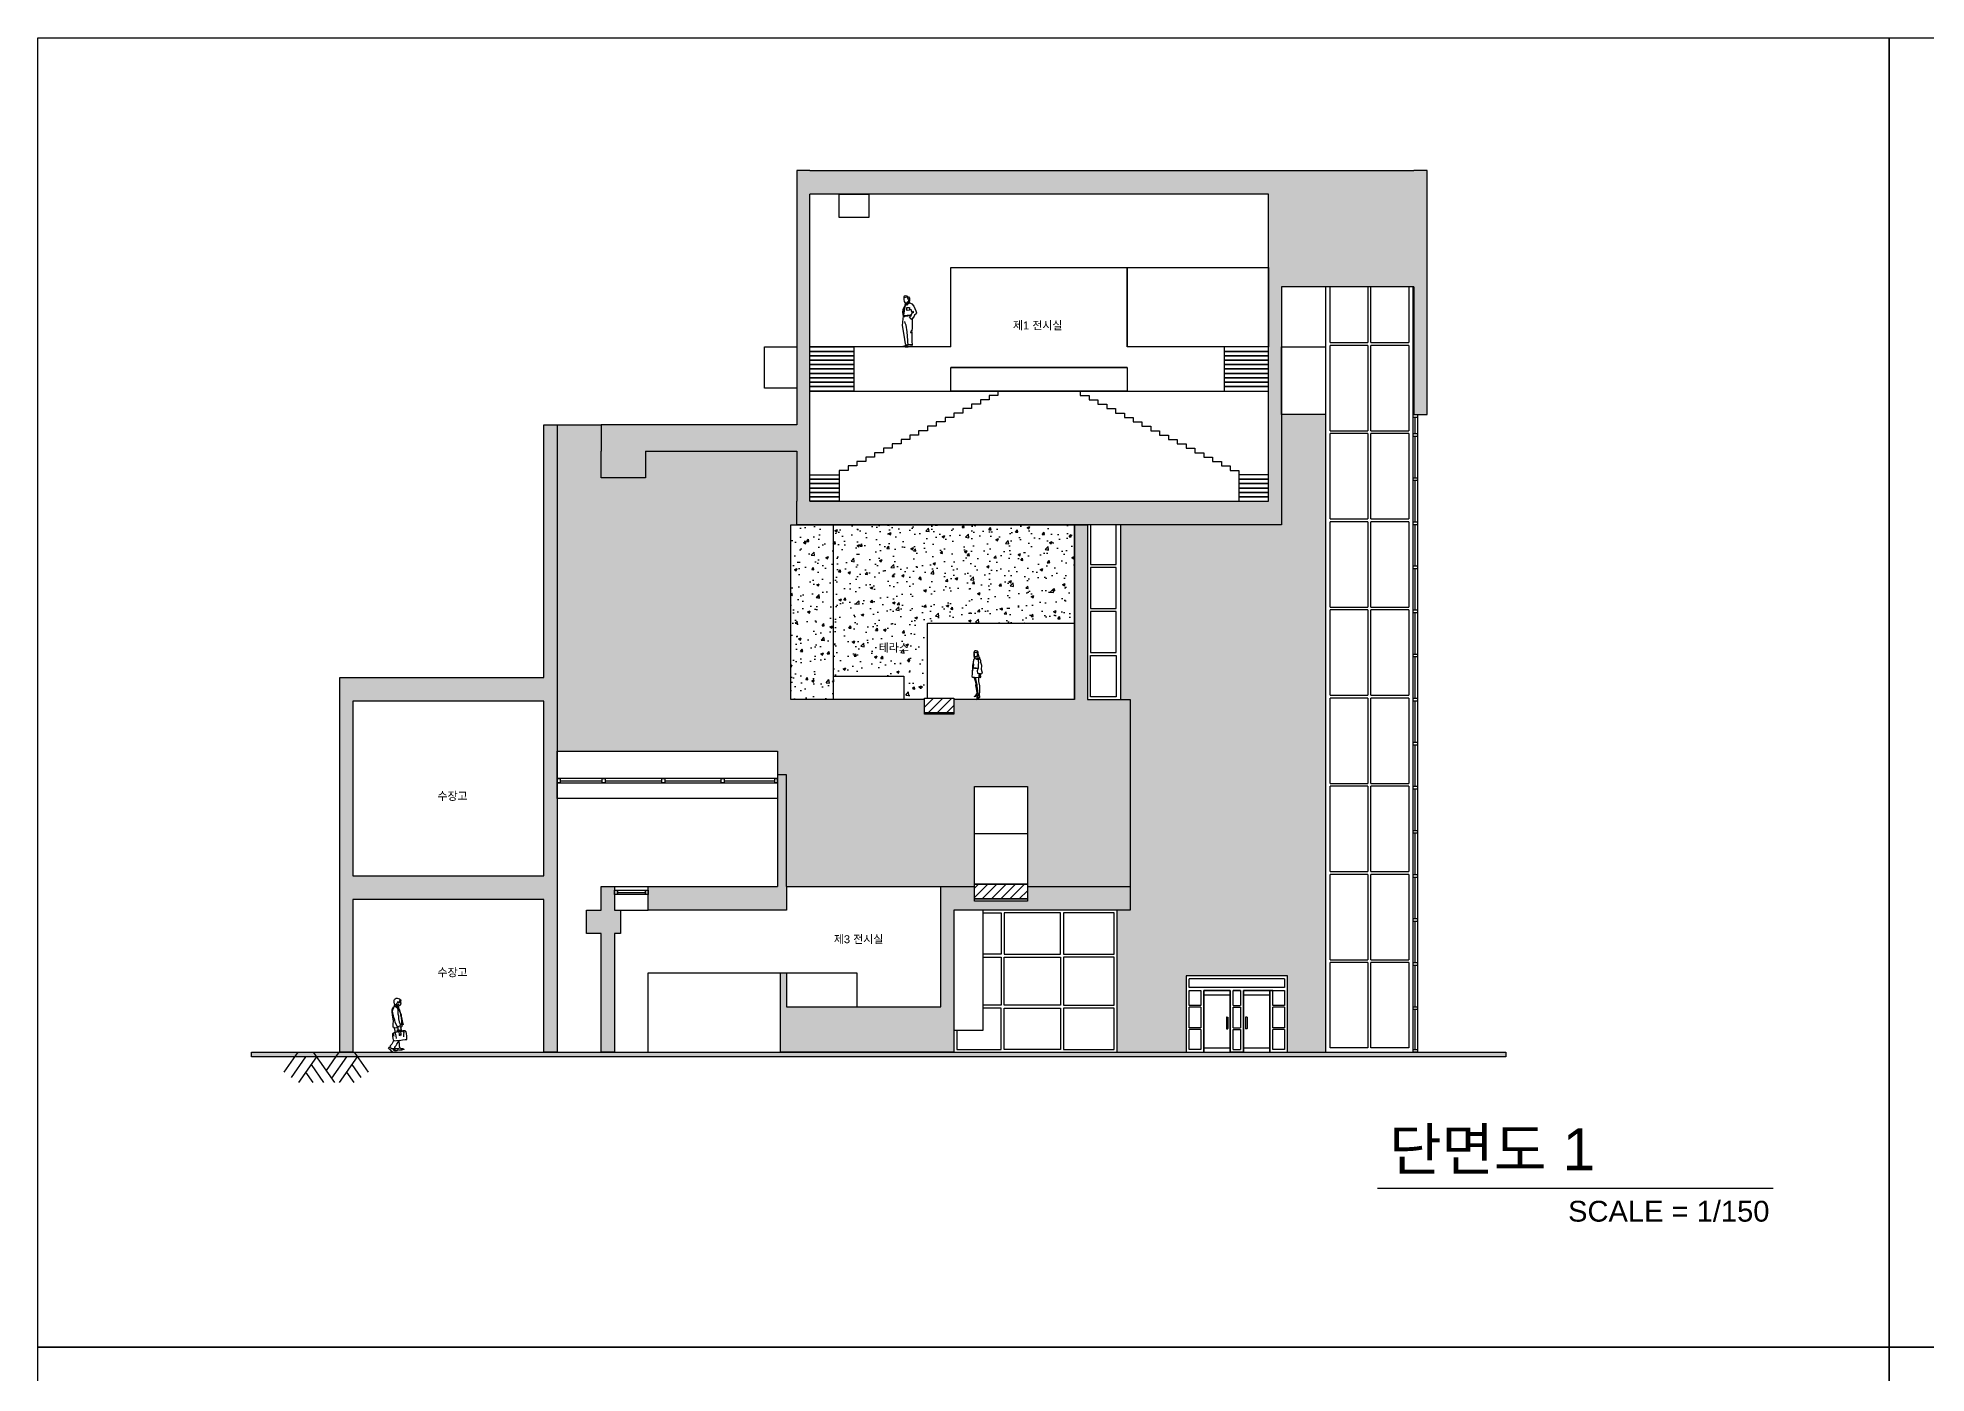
# Model space of a CAD drawing. Header units: millimetres. Extents: x 0 to 336000, y 0 to 193050.
# Drawn here: x 0 to 64260, y 43659 to 89100 of the extents above; entities that cross this region are included whole.
import ezdxf

# ---------------------------------------------------------------- set-up
doc = ezdxf.new("R2010")
doc.units = ezdxf.units.MM
doc.header["$LTSCALE"] = 20
for name, color, linetype in [('계단', 3, 'Continuous'), ('단면', 2, 'Continuous'), ('대지선', 7, 'Continuous'), ('바닥 해치', 5, 'Continuous'), ('옅은선', 40, 'Continuous'), ('유리', 7, 'Continuous'), ('입면', 7, 'Continuous'), ('창호', 4, 'Continuous')]:
    doc.layers.add(name, color=color, linetype=linetype)
doc.styles.get("Standard").update_dxf_attribs({"font": 'arial.ttf'})

msp = doc.modelspace()

# ---------------------------------------------------------------- hatches: boundary and pattern name
at = {"layer": '단면'}
h = msp.add_hatch(color=256, dxfattribs=at)
h.dxf.hatch_style = 1
h.paths.add_polyline_path([(42324, 84580), (41874, 84580), (26274, 84580), (25824, 84580), (25824, 75930), (19175, 75930), (19175, 75030), (19175, 74130), (20675, 74130), (20675, 75030), (25824, 75030), (25824, 73330), (25824, 72530), (42324, 72530), (42324, 73330), (42324, 80630), (46825, 80630), (46825, 76280), (47275, 76280), (47275, 84580), (46825, 84580)])
h.paths.add_polyline_path([(41874, 73330), (26274, 73330), (26274, 83780), (41874, 83780)], flags=16)
h.paths.add_polyline_path([(41874, 81280), (41874, 78580), (37074, 78580), (37074, 81280)], flags=0)
h.paths.add_polyline_path([(31074, 77080), (31074, 77880), (37074, 77880), (37074, 77080)], flags=0)
h.paths.add_polyline_path([(28274, 82980), (27274, 82980), (27274, 83780), (28274, 83780)], flags=0)
h.paths.add_polyline_path([(33675, 60220), (33675, 59797), (33675, 59720), (31875, 59720), (31875, 59797), (31875, 60220), (31175, 60220), (30725, 60220), (30725, 56131), (25475, 56131), (25475, 57280), (25275, 57280), (25275, 54580), (25475, 54580), (30725, 54580), (31175, 54580), (31175, 59420), (37175, 59420), (37175, 60220)])
h.paths.add_polyline_path([(25475, 59420), (25475, 60220), (25475, 64020), (25175, 64020), (25175, 60220), (20775, 60220), (20775, 59420)])
h.paths.add_polyline_path([(19825, 59420), (19625, 59420), (19625, 60220), (19175, 60220), (19175, 59420), (18675, 59420), (18675, 58620), (19175, 58620), (19175, 54580), (19625, 54580), (19625, 58620), (19825, 58620)])
h.paths.add_polyline_path([(17225, 59780), (17225, 54580), (17675, 54580), (17675, 75930), (17225, 75930), (17225, 67330), (10725, 67330), (10275, 67330), (10275, 54580), (10725, 54580), (10725, 59780)])
h.paths.add_polyline_path([(10725, 60580), (10725, 66530), (17225, 66530), (17225, 60580)], flags=16)
at = {"layer": '대지선'}
h = msp.add_hatch(color=256, dxfattribs=at)
h.dxf.hatch_style = 1
h.paths.add_polyline_path([(49950, 54580), (7275, 54580), (7275, 54430), (49950, 54430)])
at = {"layer": '바닥 해치'}
h = msp.add_hatch(dxfattribs=at)
h.set_pattern_fill('AR-CONC', color=256, scale=5)
h.paths.add_polyline_path([(43824, 76280), (42324, 76280), (42324, 73330), (42324, 72530), (36850, 72530), (36850, 66580), (37175, 66580), (37175, 60220), (37175, 59420), (36725, 59420), (36725, 54580), (39075, 54580), (39075, 57180), (39175, 57180), (42425, 57180), (42525, 57180), (42525, 54580), (43824, 54580)])
h.paths.add_polyline_path([(25625, 72530), (25824, 72530), (25824, 73330), (25824, 75030), (20675, 75030), (20675, 74130), (19175, 74130), (19175, 75030), (19175, 75930), (17675, 75930), (17675, 64820), (25175, 64820), (25175, 64020), (25475, 64020), (25475, 60220), (30725, 60220), (31175, 60220), (31875, 60220), (31875, 60297), (31875, 63620), (33675, 63620), (33675, 60297), (33675, 60220), (37175, 60220), (37175, 66580), (36850, 66580), (35725, 66580), (35725, 72530), (35275, 72530), (35275, 66580), (31175, 66580), (31175, 66125), (31175, 66080), (30175, 66080), (30175, 66125), (30175, 66580), (25625, 66580)])
h = msp.add_hatch(dxfattribs=at)
h.set_pattern_fill('AR-CONC', color=256, scale=5)
h.paths.add_polyline_path([(27075, 72530), (25625, 72530), (25625, 66580), (27075, 66580)])
h.paths.add_polyline_path([(35275, 72530), (27075, 72530), (27075, 67380), (29475, 67380), (29475, 66580), (30175, 66580), (30175, 66625), (30275, 66625), (30275, 69180), (35275, 69180)])
h.paths.add_polyline_path([(28538, 68115), (29643, 68115), (29643, 68581), (28538, 68581)], flags=24)
h = msp.add_hatch(dxfattribs=at)
h.set_pattern_fill('ANSI31', color=256, scale=70)
h.paths.add_polyline_path([(33675, 60297), (31875, 60297), (31875, 59797), (33675, 59797)])
h.paths.add_polyline_path([(31175, 66625), (30175, 66625), (30175, 66125), (31175, 66125)])

# ---------------------------------------------------------------- linework, layer by layer
for points in [[(0, 44550), (0, 89100), (63000, 89100), (63000, 44550), (0, 44550)], [(63000, 44550), (63000, 89100), (126000, 89100), (126000, 44550), (63000, 44550)], [(0, 0), (0, 44550), (63000, 44550), (63000, 0), (0, 0)], [(63000, 0), (63000, 44550), (126000, 44550), (126000, 0), (63000, 0)]]:
    msp.add_lwpolyline(points, close=True)
at = {"layer": '계단'}
for p, q in [((31774, 76480), (31474, 76480)), ((31474, 76480), (31474, 76330)), ((32074, 76630), (31774, 76630)), ((31774, 76630), (31774, 76480)), ((32374, 76780), (32074, 76780)), ((32074, 76780), (32074, 76630)), ((32674, 76930), (32374, 76930)), ((32374, 76930), (32374, 76780)), ((32674, 77080), (32674, 76930)), ((35474, 77080), (35474, 76930)), ((35474, 76930), (35774, 76930)), ((35774, 76930), (35774, 76780)), ((35774, 76780), (36074, 76780)), ((36074, 76780), (36074, 76630)), ((36074, 76630), (36374, 76630)), ((36374, 76630), (36374, 76480)), ((36374, 76480), (36674, 76480)), ((36674, 76480), (36674, 76330)), ((30574, 75880), (30274, 75880)), ((30274, 75880), (30274, 75730)), ((30874, 76030), (30574, 76030)), ((30574, 76030), (30574, 75880)), ((31174, 76180), (30874, 76180)), ((30874, 76180), (30874, 76030)), ((31474, 76330), (31174, 76330)), ((31174, 76330), (31174, 76180)), ((36674, 76330), (36974, 76330)), ((36974, 76330), (36974, 76180)), ((36974, 76180), (37274, 76180)), ((37274, 76180), (37274, 76030)), ((37274, 76030), (37574, 76030)), ((37574, 76030), (37574, 75880)), ((37574, 75880), (37874, 75880)), ((37874, 75880), (37874, 75730)), ((29374, 75280), (29074, 75280)), ((29074, 75280), (29074, 75130)), ((29674, 75430), (29374, 75430)), ((29374, 75430), (29374, 75280)), ((29974, 75580), (29674, 75580)), ((29674, 75580), (29674, 75430)), ((30274, 75730), (29974, 75730)), ((29974, 75730), (29974, 75580)), ((37874, 75730), (38174, 75730)), ((38174, 75730), (38174, 75580)), ((38174, 75580), (38474, 75580)), ((38474, 75580), (38474, 75430)), ((38474, 75430), (38774, 75430)), ((38774, 75430), (38774, 75280)), ((38774, 75280), (39074, 75280)), ((39074, 75280), (39074, 75130)), ((28174, 74680), (27874, 74680)), ((27874, 74680), (27874, 74530)), ((28474, 74830), (28174, 74830)), ((28174, 74830), (28174, 74680)), ((28774, 74980), (28474, 74980)), ((28474, 74980), (28474, 74830)), ((29074, 75130), (28774, 75130)), ((28774, 75130), (28774, 74980)), ((39074, 75130), (39374, 75130)), ((39374, 75130), (39374, 74980)), ((39374, 74980), (39674, 74980)), ((39674, 74980), (39674, 74830)), ((39674, 74830), (39974, 74830)), ((39974, 74830), (39974, 74680)), ((39974, 74680), (40274, 74680)), ((40274, 74680), (40274, 74530)), ((27574, 74380), (27274, 74380)), ((27274, 74380), (27274, 74230)), ((27874, 74530), (27574, 74530)), ((27574, 74530), (27574, 74380)), ((40274, 74530), (40574, 74530)), ((40574, 74530), (40574, 74380)), ((40574, 74380), (40874, 74380)), ((40874, 74380), (40874, 74230))]:
    msp.add_line(p, q, dxfattribs=at)
for points in [[(26274, 78580), (27774, 78580), (27774, 78430), (26274, 78430)], [(26274, 78430), (27774, 78430), (27774, 78280), (26274, 78280)], [(41874, 78580), (40374, 78580), (40374, 78430), (41874, 78430)], [(41874, 78430), (40374, 78430), (40374, 78280), (41874, 78280)], [(26274, 78280), (27774, 78280), (27774, 78130), (26274, 78130)], [(26274, 78130), (27774, 78130), (27774, 77980), (26274, 77980)], [(26274, 77980), (27774, 77980), (27774, 77830), (26274, 77830)], [(26274, 77830), (27774, 77830), (27774, 77680), (26274, 77680)], [(41874, 78280), (40374, 78280), (40374, 78130), (41874, 78130)], [(41874, 78130), (40374, 78130), (40374, 77980), (41874, 77980)], [(41874, 77980), (40374, 77980), (40374, 77830), (41874, 77830)], [(41874, 77830), (40374, 77830), (40374, 77680), (41874, 77680)], [(26274, 77680), (27774, 77680), (27774, 77530), (26274, 77530)], [(26274, 77530), (27774, 77530), (27774, 77380), (26274, 77380)], [(26274, 77380), (27774, 77380), (27774, 77230), (26274, 77230)], [(26274, 77230), (27774, 77230), (27774, 77080), (26274, 77080)], [(41874, 77680), (40374, 77680), (40374, 77530), (41874, 77530)], [(41874, 77530), (40374, 77530), (40374, 77380), (41874, 77380)], [(41874, 77380), (40374, 77380), (40374, 77230), (41874, 77230)], [(41874, 77230), (40374, 77230), (40374, 77080), (41874, 77080)], [(26274, 74230), (27274, 74230), (27274, 74080), (26274, 74080)], [(26274, 74080), (27274, 74080), (27274, 73930), (26274, 73930)], [(26274, 73930), (27274, 73930), (27274, 73780), (26274, 73780)], [(41874, 74230), (40874, 74230), (40874, 74080), (41874, 74080)], [(41874, 74080), (40874, 74080), (40874, 73930), (41874, 73930)], [(41874, 73930), (40874, 73930), (40874, 73780), (41874, 73780)], [(26274, 73780), (27274, 73780), (27274, 73630), (26274, 73630)], [(26274, 73630), (27274, 73630), (27274, 73480), (26274, 73480)], [(26274, 73480), (27274, 73480), (27274, 73330), (26274, 73330)], [(41874, 73780), (40874, 73780), (40874, 73630), (41874, 73630)], [(41874, 73630), (40874, 73630), (40874, 73480), (41874, 73480)], [(41874, 73480), (40874, 73480), (40874, 73330), (41874, 73330)]]:
    msp.add_lwpolyline(points, close=True, dxfattribs=at)
at = {"layer": '단면'}
msp.add_line((45589, 49958), (59047, 49958), dxfattribs=at)
for points in [[(26274, 84580), (25824, 84580), (25824, 75930)], [(26274, 84580), (41874, 84580)], [(41874, 84580), (42324, 84580)], [(42324, 84580), (46825, 84580)], [(46825, 80630), (46825, 76280), (47275, 76280), (47275, 84580), (46825, 84580)], [(26274, 73330), (26274, 83780)], [(41874, 83780), (26274, 83780)], [(41874, 73330), (41874, 83780)], [(42324, 80630), (42324, 73330)], [(46825, 80630), (42324, 80630)], [(17225, 67330), (17225, 75930), (17675, 75930), (17675, 54580), (17225, 54580), (17225, 59780)], [(25824, 75930), (19175, 75930), (19175, 75030)], [(20675, 75030), (20675, 74130), (19175, 74130), (19175, 75030)], [(20675, 75030), (25824, 75030)], [(25824, 75030), (25824, 73330)], [(42324, 73330), (42324, 72530), (25824, 72530), (25824, 73330)], [(26274, 73330), (41874, 73330)], [(10725, 59780), (10725, 54580), (10275, 54580), (10275, 67330), (10725, 67330)], [(10725, 67330), (17225, 67330)], [(10725, 66530), (10725, 60580)], [(17225, 66530), (10725, 66530)], [(17225, 60580), (17225, 66530)], [(25475, 60220), (25475, 60220), (25475, 64020), (25175, 64020), (25175, 60220)], [(10725, 60580), (17225, 60580)], [(17225, 59780), (10725, 59780)], [(19175, 59420), (19175, 60220), (19625, 60220), (19625, 59420)], [(25475, 60220), (25475, 59420), (20775, 59420), (20775, 60220), (25175, 60220)], [(30725, 56131), (30725, 60220), (31175, 60220)], [(33675, 60220), (37175, 60220), (37175, 59420), (31175, 59420)], [(31175, 60220), (31875, 60220)], [(19175, 58620), (18675, 58620), (18675, 59420), (19175, 59420)], [(19625, 59420), (19825, 59420), (19825, 58620), (19625, 58620)], [(31175, 59420), (31175, 54580), (30725, 54580)], [(19625, 58620), (19625, 54580), (19175, 54580), (19175, 58620)], [(25475, 54580), (25275, 54580), (25275, 57280), (25475, 57280), (25475, 56131)], [(25475, 56131), (30725, 56131)], [(30725, 54580), (30725, 54580), (25475, 54580)]]:
    msp.add_lwpolyline(points, dxfattribs=at)
for points in [[(30175, 66625), (31175, 66625), (31175, 66125), (30175, 66125)], [(31875, 60297), (33675, 60297), (33675, 59797), (31875, 59797)], [(31175, 55331), (32175, 55331), (32175, 59420), (31175, 59420)]]:
    msp.add_lwpolyline(points, close=True, dxfattribs=at)
at = {"layer": '대지선'}
for p, q in [((8853, 54580), (8377, 53899)), ((9115, 54430), (8623, 53727)), ((9481, 54430), (8869, 53555)), ((9298, 54168), (9727, 53555)), ((9376, 54580), (10093, 53555)), ((10246, 54580), (9811, 53958)), ((10507, 54430), (9994, 53697)), ((10873, 54430), (10261, 53555)), ((10690, 54168), (10998, 53727)), ((10768, 54580), (11244, 53899)), ((9115, 53907), (9360, 53555)), ((10507, 53907), (10753, 53555))]:
    msp.add_line(p, q, dxfattribs=at)
msp.add_lwpolyline([(49950, 54430), (7275, 54430), (7275, 54580), (49950, 54580)], close=True, dxfattribs=at)
at = {"layer": '옅은선'}
for p, q in [((29438, 79749), (29442, 79850)), ((29456, 79630), (29438, 79749)), ((29442, 79850), (29489, 79951)), ((29460, 79846), (29442, 79724)), ((29442, 79724), (29456, 79674)), ((29456, 79674), (29481, 79728)), ((29489, 79951), (29460, 79846)), ((29521, 80314), (29467, 80285)), ((29467, 80285), (29467, 80249)), ((29467, 80249), (29492, 80260)), ((29471, 80249), (29467, 80192)), ((29467, 80192), (29485, 80123)), ((29481, 79728), (29521, 79951)), ((29485, 80123), (29503, 80087)), ((29514, 79997), (29489, 79951)), ((29492, 80260), (29568, 80289)), ((29503, 80087), (29528, 80077)), ((29528, 79990), (29514, 79997)), ((29517, 80001), (29521, 80026)), ((29589, 80307), (29521, 80314)), ((29521, 80026), (29535, 80041)), ((29521, 79951), (29528, 79990)), ((29546, 80033), (29525, 80030)), ((29546, 80005), (29525, 79990)), ((29528, 80073), (29586, 80095)), ((29528, 80033), (29528, 80073)), ((29535, 80041), (29607, 80095)), ((29546, 80033), (29546, 80005)), ((29557, 80023), (29546, 80033)), ((29568, 80001), (29557, 80023)), ((29568, 80289), (29611, 80285)), ((29611, 80044), (29568, 80001)), ((29568, 79918), (29658, 79925)), ((29571, 79832), (29568, 79918)), ((29586, 79821), (29571, 79832)), ((29586, 80095), (29611, 80134)), ((29658, 79835), (29586, 79821)), ((29611, 80285), (29589, 80307)), ((29607, 80095), (29647, 80105)), ((29611, 80282), (29632, 80289)), ((29611, 80260), (29611, 80282)), ((29611, 80231), (29611, 80260)), ((29622, 80213), (29611, 80231)), ((29672, 80073), (29611, 80044)), ((29625, 80185), (29622, 80213)), ((29640, 80206), (29625, 80185)), ((29632, 80289), (29668, 80235)), ((29650, 80203), (29640, 80206)), ((29640, 80134), (29643, 80152)), ((29661, 80149), (29640, 80113)), ((29640, 80113), (29640, 80134)), ((29643, 80109), (29640, 80113)), ((29643, 80152), (29650, 80203)), ((29643, 80105), (29643, 80109)), ((29647, 80105), (29668, 80091)), ((29658, 79925), (29665, 79857)), ((29665, 79857), (29658, 79835)), ((29668, 80235), (29661, 80149)), ((29668, 80091), (29672, 80073)), ((29672, 80077), (29737, 80051)), ((29715, 79648), (29737, 79713)), ((29748, 79763), (29722, 79868)), ((29737, 80051), (29816, 79972)), ((29737, 79713), (29755, 79738)), ((29769, 79767), (29748, 79763)), ((29755, 79738), (29762, 79724)), ((29762, 79724), (29766, 79745)), ((29766, 79745), (29816, 79763)), ((29798, 79796), (29769, 79767)), ((29776, 79760), (29798, 79796)), ((29816, 79763), (29776, 79760)), ((29816, 79972), (29881, 79803)), ((29895, 79706), (29838, 79659)), ((29881, 79803), (29906, 79735)), ((29906, 79735), (29895, 79706)), ((29424, 79314), (29445, 79540)), ((29481, 78983), (29424, 79314)), ((29445, 79540), (29456, 79630)), ((29471, 79605), (29453, 79612)), ((29456, 79630), (29460, 79638)), ((29460, 79638), (29489, 79648)), ((29496, 79641), (29467, 79634)), ((29467, 79634), (29471, 79612)), ((29471, 79612), (29499, 79620)), ((29510, 79616), (29471, 79605)), ((29489, 79648), (29496, 79648)), ((29496, 79648), (29582, 79656)), ((29499, 79620), (29496, 79641)), ((29510, 79393), (29507, 79450)), ((29600, 79630), (29510, 79623)), ((29510, 79623), (29510, 79616)), ((29546, 79317), (29510, 79393)), ((29589, 79091), (29546, 79317)), ((29582, 79656), (29683, 79670)), ((29611, 78795), (29589, 79091)), ((29661, 79648), (29600, 79630)), ((29719, 79656), (29661, 79648)), ((29665, 79605), (29715, 79648)), ((29694, 79562), (29665, 79605)), ((29683, 79670), (29726, 79677)), ((29715, 79512), (29694, 79562)), ((29726, 79098), (29701, 79076)), ((29701, 79076), (29730, 79083)), ((29712, 79130), (29726, 79098)), ((29744, 79105), (29712, 79130)), ((29773, 79562), (29715, 79512)), ((29726, 79044), (29740, 79083)), ((29730, 79083), (29726, 79044)), ((29740, 79083), (29744, 78990)), ((29751, 79256), (29744, 79105)), ((29758, 79432), (29751, 79256)), ((29755, 79551), (29758, 79432)), ((29827, 79623), (29773, 79562)), ((29838, 79659), (29827, 79623)), ((29431, 78608), (29528, 78630)), ((29431, 78583), (29431, 78608)), ((29521, 78587), (29431, 78583)), ((29525, 78691), (29481, 78983)), ((29517, 78587), (29614, 78580)), ((29528, 78608), (29521, 78587)), ((29535, 78652), (29525, 78691)), ((29528, 78630), (29543, 78648)), ((29622, 78637), (29528, 78608)), ((29543, 78652), (29535, 78652)), ((29543, 78648), (29607, 78648)), ((29607, 78648), (29622, 78648)), ((29611, 78734), (29611, 78795)), ((29618, 78680), (29611, 78734)), ((29614, 78580), (29668, 78594)), ((29618, 78652), (29618, 78680)), ((29755, 78648), (29618, 78652)), ((29622, 78648), (29622, 78637)), ((29668, 78594), (29690, 78608)), ((29690, 78608), (29708, 78608)), ((29708, 78608), (29712, 78594)), ((29712, 78594), (29755, 78590)), ((29744, 78990), (29744, 78767)), ((29744, 78767), (29755, 78648)), ((29758, 78616), (29755, 78648)), ((29755, 78590), (29758, 78616)), ((31886, 68237), (31850, 68197)), ((31850, 68197), (31853, 68158)), ((31853, 68158), (31858, 68137)), ((31858, 68151), (31872, 68177)), ((31860, 68091), (31858, 68151)), ((31858, 68137), (31858, 68096)), ((31872, 68177), (31901, 68187)), ((31908, 68235), (31886, 68237)), ((31901, 68187), (31949, 68192)), ((31937, 68242), (31908, 68235)), ((31956, 68233), (31937, 68242)), ((31949, 68192), (31970, 68156)), ((31975, 68225), (31956, 68233)), ((31970, 68156), (31978, 68115)), ((31999, 68189), (31975, 68225)), ((31978, 68115), (31982, 68134)), ((31982, 68134), (31985, 68103)), ((31987, 68103), (31997, 68141)), ((31997, 68141), (31999, 68189)), ((31800, 67537), (31798, 67498)), ((31798, 67498), (31798, 67458)), ((31805, 67573), (31800, 67537)), ((31810, 67745), (31805, 67630)), ((31805, 67573), (31831, 67635)), ((31805, 67630), (31805, 67573)), ((31824, 67820), (31810, 67745)), ((31846, 67928), (31824, 67820)), ((31831, 67635), (31841, 67650)), ((31834, 67671), (31843, 67681)), ((31834, 67654), (31834, 67671)), ((31841, 67650), (31834, 67654)), ((31836, 67822), (31843, 67880)), ((31848, 67772), (31836, 67822)), ((31843, 67880), (31848, 67925)), ((31843, 67681), (31848, 67772)), ((31843, 67678), (31882, 67662)), ((31853, 67645), (31843, 67650)), ((31884, 67976), (31846, 67928)), ((31858, 68096), (31848, 68077)), ((31848, 68077), (31848, 68048)), ((31848, 68048), (31867, 68055)), ((31884, 67642), (31853, 67645)), ((31891, 68036), (31860, 68091)), ((31867, 68041), (31862, 68007)), ((31862, 68007), (31882, 67973)), ((31867, 68055), (31867, 68041)), ((31882, 67973), (31901, 67993)), ((31882, 67662), (31927, 67657)), ((31930, 67642), (31884, 67642)), ((31889, 67976), (31927, 67966)), ((31934, 68041), (31891, 68036)), ((31901, 67993), (31903, 68036)), ((31927, 67966), (31966, 67981)), ((31927, 67657), (31930, 67642)), ((31930, 67654), (31963, 67654)), ((32004, 67650), (31930, 67640)), ((31958, 68057), (31934, 68041)), ((31958, 68060), (31970, 68084)), ((31975, 68014), (31958, 68060)), ((32004, 67995), (31963, 67928)), ((31963, 67928), (31966, 67988)), ((31963, 67654), (32004, 67662)), ((31966, 67988), (31975, 68014)), ((31985, 68103), (31970, 68081)), ((31970, 68084), (31980, 68067)), ((31970, 68081), (31990, 68069)), ((31980, 68067), (32014, 68065)), ((31980, 67575), (32006, 67666)), ((31985, 67465), (31980, 67575)), ((31994, 68105), (31987, 68103)), ((31990, 68069), (32009, 68069)), ((32021, 68105), (31994, 68105)), ((32047, 67978), (32004, 67995)), ((32004, 67662), (32004, 67650)), ((32006, 67666), (32009, 67784)), ((32009, 68069), (32021, 68105)), ((32009, 67784), (32026, 67829)), ((32014, 68065), (32033, 68019)), ((32016, 67906), (32047, 67976)), ((32026, 67829), (32016, 67906)), ((32033, 68019), (32035, 68002)), ((32035, 68002), (32045, 68017)), ((32050, 68002), (32042, 67988)), ((32045, 68017), (32050, 68002)), ((32069, 67952), (32047, 67978)), ((32095, 67906), (32069, 67952)), ((32095, 67846), (32095, 67906)), ((32121, 67745), (32095, 67846)), ((32100, 67455), (32143, 67477)), ((32117, 67609), (32121, 67745)), ((32143, 67477), (32117, 67609)), ((31798, 67458), (31781, 67364)), ((31781, 67362), (31814, 67347)), ((31814, 67347), (31862, 67345)), ((31906, 67203), (31858, 67345)), ((31862, 67345), (32016, 67333)), ((31927, 67122), (31906, 67203)), ((31930, 67225), (31910, 67340)), ((31922, 67055), (31927, 67122)), ((31944, 66956), (31922, 67055)), ((31970, 67086), (31930, 67225)), ((31966, 66815), (31944, 66956)), ((31970, 67033), (31970, 67086)), ((31978, 66968), (31970, 67033)), ((32002, 66774), (31978, 66968)), ((32083, 67462), (31985, 67465)), ((32016, 67333), (32009, 67275)), ((32009, 67275), (32011, 67194)), ((32011, 67194), (32045, 67050)), ((32016, 67333), (32038, 67338)), ((32023, 67386), (32021, 67357)), ((32021, 67357), (32064, 67369)), ((32026, 67410), (32023, 67386)), ((32030, 67446), (32026, 67410)), ((32030, 67465), (32030, 67446)), ((32038, 67338), (32071, 67330)), ((32040, 66872), (32038, 66731)), ((32045, 67050), (32040, 66872)), ((32064, 67369), (32071, 67417)), ((32071, 67417), (32074, 67458)), ((32071, 67330), (32086, 67338)), ((32083, 67458), (32100, 67455)), ((32086, 67338), (32083, 67458)), ((31870, 66690), (31901, 66712)), ((31942, 66692), (31870, 66680)), ((31870, 66680), (31870, 66690)), ((31901, 66712), (31915, 66709)), ((31932, 66743), (31908, 66721)), ((31908, 66721), (31908, 66712)), ((31915, 66709), (31944, 66738)), ((31944, 66738), (31932, 66743)), ((31934, 66723), (31949, 66719)), ((31937, 66745), (31956, 66776)), ((31951, 66702), (31942, 66692)), ((31966, 66625), (31944, 66594)), ((31944, 66594), (31944, 66580)), ((31946, 66580), (32021, 66608)), ((31949, 66719), (32004, 66745)), ((31985, 66714), (31951, 66702)), ((31956, 66776), (31966, 66815)), ((31992, 66620), (31966, 66625)), ((31968, 66625), (31970, 66661)), ((31970, 66661), (31990, 66661)), ((31982, 66666), (31999, 66721)), ((31987, 66704), (31985, 66714)), ((31997, 66704), (31987, 66704)), ((31990, 66661), (32009, 66652)), ((32014, 66649), (31992, 66620)), ((31999, 66721), (32002, 66774)), ((32040, 66666), (32014, 66649)), ((32021, 66608), (32023, 66628)), ((32023, 66628), (32033, 66644)), ((32033, 66644), (32035, 66640)), ((32035, 66640), (32059, 66659)), ((32038, 66731), (32042, 66695)), ((32047, 66695), (32040, 66666)), ((32059, 66685), (32047, 66695)), ((32059, 66659), (32059, 66685)), ((31875, 62020), (33675, 62020)), ((12062, 56012), (12070, 56064)), ((12062, 55957), (12062, 56012)), ((12073, 55846), (12062, 55957)), ((12070, 56064), (12095, 56114)), ((12076, 55993), (12092, 56054)), ((12081, 55921), (12076, 55993)), ((12106, 55821), (12081, 55921)), ((12092, 56054), (12131, 56098)), ((12095, 56114), (12128, 56142)), ((12133, 56181), (12128, 56142)), ((12128, 56142), (12172, 56144)), ((12129, 56319), (12133, 56349)), ((12131, 56280), (12129, 56319)), ((12136, 56227), (12131, 56280)), ((12133, 56349), (12144, 56374)), ((12161, 56181), (12133, 56181)), ((12152, 56192), (12136, 56227)), ((12144, 56374), (12166, 56398)), ((12155, 56202), (12145, 56180)), ((12202, 56197), (12155, 56202)), ((12230, 56136), (12161, 56181)), ((12166, 56398), (12197, 56417)), ((12172, 56144), (12255, 56086)), ((12177, 56214), (12180, 56210)), ((12180, 56111), (12213, 56098)), ((12194, 56227), (12199, 56216)), ((12197, 56417), (12227, 56418)), ((12249, 56158), (12202, 56197)), ((12210, 56241), (12216, 56222)), ((12213, 56098), (12247, 56031)), ((12230, 56233), (12219, 56255)), ((12227, 56418), (12304, 56396)), ((12263, 56098), (12230, 56136)), ((12271, 56285), (12233, 56288)), ((12233, 56288), (12238, 56252)), ((12244, 56119), (12274, 56128)), ((12295, 56087), (12244, 56119)), ((12247, 56031), (12252, 55893)), ((12291, 56109), (12249, 56158)), ((12255, 56086), (12291, 56042)), ((12258, 56225), (12280, 56191)), ((12291, 56042), (12263, 56098)), ((12307, 56172), (12268, 56138)), ((12271, 56255), (12271, 56285)), ((12297, 56267), (12271, 56255)), ((12274, 56128), (12278, 56069)), ((12299, 56056), (12291, 56109)), ((12291, 56042), (12321, 55968)), ((12321, 55968), (12291, 56042)), ((12299, 56296), (12297, 56267)), ((12310, 56344), (12299, 56296)), ((12321, 55996), (12299, 56056)), ((12304, 56396), (12340, 56371)), ((12329, 56169), (12307, 56172)), ((12347, 56347), (12310, 56344)), ((12354, 55879), (12321, 55996)), ((12321, 55968), (12354, 55879)), ((12354, 55879), (12321, 55968)), ((12340, 56205), (12329, 56205)), ((12329, 56205), (12338, 56202)), ((12338, 56202), (12329, 56169)), ((12346, 56299), (12330, 56290)), ((12330, 56290), (12343, 56287)), ((12340, 56371), (12354, 56349)), ((12346, 56227), (12340, 56205)), ((12347, 56347), (12343, 56317)), ((12343, 56317), (12346, 56299)), ((12343, 56287), (12349, 56263)), ((12357, 56238), (12346, 56227)), ((12354, 56344), (12347, 56347)), ((12349, 56263), (12357, 56238)), ((12354, 56349), (12354, 56344)), ((12100, 55650), (12073, 55846)), ((12092, 55542), (12100, 55650)), ((12097, 55432), (12092, 55542)), ((12131, 55421), (12097, 55432)), ((12106, 55794), (12106, 55821)), ((12147, 55673), (12106, 55794)), ((12125, 55255), (12166, 55269)), ((12139, 55391), (12131, 55421)), ((12131, 55421), (12152, 55413)), ((12161, 55313), (12139, 55391)), ((12166, 55609), (12147, 55673)), ((12152, 55413), (12208, 55424)), ((12166, 55269), (12161, 55313)), ((12224, 55457), (12166, 55609)), ((12166, 55269), (12224, 55280)), ((12289, 55275), (12179, 55258)), ((12208, 55424), (12250, 55419)), ((12250, 55449), (12224, 55457)), ((12224, 55280), (12227, 55299)), ((12227, 55299), (12244, 55338)), ((12244, 55338), (12260, 55347)), ((12250, 55419), (12247, 55402)), ((12247, 55402), (12256, 55361)), ((12262, 55336), (12247, 55308)), ((12247, 55308), (12248, 55282)), ((12248, 55282), (12332, 55298)), ((12313, 55471), (12250, 55449)), ((12250, 55449), (12250, 55419)), ((12252, 55893), (12271, 55821)), ((12256, 55361), (12263, 55330)), ((12263, 55330), (12274, 55324)), ((12271, 55821), (12274, 55722)), ((12274, 55722), (12301, 55619)), ((12274, 55324), (12282, 55327)), ((12282, 55327), (12285, 55352)), ((12282, 55327), (12293, 55316)), ((12293, 55253), (12289, 55275)), ((12293, 55316), (12304, 55316)), ((12301, 55619), (12328, 55536)), ((12304, 55316), (12310, 55347)), ((12310, 55347), (12307, 55324)), ((12307, 55324), (12310, 55319)), ((12310, 55319), (12326, 55319)), ((12322, 55480), (12313, 55471)), ((12343, 55507), (12322, 55480)), ((12340, 55435), (12322, 55480)), ((12326, 55319), (12332, 55335)), ((12328, 55536), (12343, 55507)), ((12332, 55335), (12332, 55346)), ((12332, 55346), (12335, 55327)), ((12332, 55298), (12371, 55308)), ((12335, 55327), (12350, 55328)), ((12369, 55437), (12340, 55435)), ((12362, 55396), (12340, 55435)), ((12404, 55290), (12340, 55283)), ((12340, 55283), (12351, 55205)), ((12350, 55328), (12360, 55352)), ((12357, 55327), (12352, 55336)), ((12354, 55879), (12368, 55860)), ((12354, 55830), (12354, 55879)), ((12362, 55805), (12354, 55830)), ((12371, 55308), (12357, 55327)), ((12360, 55352), (12362, 55396)), ((12360, 55352), (12376, 55333)), ((12371, 55835), (12362, 55805)), ((12362, 55805), (12393, 55719)), ((12374, 55744), (12362, 55805)), ((12362, 55396), (12369, 55437)), ((12368, 55860), (12371, 55835)), ((12369, 55437), (12390, 55454)), ((12390, 55454), (12369, 55437)), ((12390, 55645), (12374, 55744)), ((12376, 55333), (12390, 55311)), ((12393, 55521), (12390, 55645)), ((12393, 55521), (12390, 55454)), ((12390, 55311), (12438, 55318)), ((12393, 55719), (12401, 55636)), ((12404, 55521), (12393, 55521)), ((12401, 55636), (12429, 55509)), ((12429, 55509), (12404, 55521)), ((12492, 55299), (12404, 55290)), ((12457, 55267), (12436, 55294)), ((12438, 55318), (12489, 55316)), ((12462, 55249), (12457, 55267)), ((12489, 55316), (12531, 55280)), ((12531, 55280), (12492, 55299)), ((12545, 55215), (12531, 55280)), ((11930, 54714), (11974, 54755)), ((11988, 54662), (11930, 54714)), ((11974, 54755), (11982, 54753)), ((11999, 54780), (11982, 54772)), ((11982, 54772), (11982, 54753)), ((11982, 54753), (12048, 54711)), ((12002, 54662), (11988, 54662)), ((12046, 54858), (11996, 54797)), ((11996, 54797), (11999, 54780)), ((12048, 54604), (12002, 54662)), ((12079, 54924), (12046, 54858)), ((12048, 54711), (12076, 54714)), ((12076, 54714), (12102, 54703)), ((12111, 54990), (12079, 54924)), ((12084, 55217), (12093, 55234)), ((12085, 55167), (12084, 55217)), ((12087, 55131), (12085, 55167)), ((12097, 55048), (12087, 55131)), ((12093, 55234), (12125, 55255)), ((12120, 54955), (12097, 55048)), ((12106, 54689), (12102, 54703)), ((12102, 54703), (12128, 54695)), ((12106, 55214), (12103, 55178)), ((12103, 55178), (12111, 55126)), ((12122, 55238), (12106, 55214)), ((12108, 54651), (12106, 54689)), ((12133, 54645), (12108, 54651)), ((12120, 54955), (12111, 54990)), ((12293, 54976), (12120, 54955)), ((12131, 55244), (12122, 55238)), ((12128, 54695), (12139, 54697)), ((12159, 55253), (12131, 55244)), ((12161, 54631), (12133, 54645)), ((12139, 54697), (12144, 54725)), ((12144, 54725), (12150, 54741)), ((12150, 54741), (12155, 54766)), ((12150, 54741), (12158, 54711)), ((12155, 54766), (12191, 54808)), ((12158, 54711), (12175, 54714)), ((12179, 55258), (12159, 55253)), ((12177, 55226), (12159, 55253)), ((12169, 54609), (12161, 54631)), ((12166, 54662), (12175, 54714)), ((12175, 54634), (12166, 54662)), ((12175, 54714), (12233, 54709)), ((12219, 54634), (12175, 54634)), ((12194, 55141), (12177, 55226)), ((12191, 54808), (12216, 54852)), ((12212, 55050), (12194, 55141)), ((12216, 54852), (12293, 54976)), ((12264, 54662), (12219, 54634)), ((12233, 54709), (12268, 54714)), ((12293, 54656), (12264, 54662)), ((12268, 54714), (12318, 54730)), ((12307, 55205), (12293, 55253)), ((12293, 54976), (12415, 54999)), ((12293, 54916), (12293, 54976)), ((12310, 54874), (12293, 54916)), ((12374, 54653), (12293, 54656)), ((12304, 54813), (12310, 54874)), ((12318, 54730), (12304, 54813)), ((12314, 55153), (12307, 55205)), ((12354, 55189), (12307, 55186)), ((12343, 55140), (12314, 55153)), ((12318, 54730), (12343, 54717)), ((12358, 55158), (12343, 55140)), ((12343, 54717), (12354, 54703)), ((12351, 55205), (12354, 55189)), ((12354, 55189), (12358, 55158)), ((12354, 54703), (12418, 54709)), ((12454, 54675), (12374, 54653)), ((12415, 54999), (12498, 55010)), ((12418, 54709), (12451, 54689)), ((12451, 54689), (12454, 54675)), ((12456, 55109), (12460, 55192)), ((12460, 55192), (12462, 55249)), ((12498, 55010), (12561, 55015)), ((12556, 55123), (12545, 55215)), ((12561, 55015), (12556, 55123)), ((12092, 54580), (12048, 54604)), ((12092, 54580), (12155, 54590)), ((12155, 54590), (12169, 54609))]:
    msp.add_line(p, q, dxfattribs=at)
at = {"layer": '유리'}
for p, q in [((46875, 75630), (46875, 76180)), ((46875, 74130), (46875, 75530)), ((46875, 72630), (46875, 74030)), ((46875, 71130), (46875, 72530)), ((46875, 69630), (46875, 71030)), ((46875, 68130), (46875, 69530)), ((46875, 66630), (46875, 68030)), ((46875, 65130), (46875, 66530)), ((46875, 63630), (46875, 65030)), ((17775, 63820), (19208, 63820)), ((19308, 63820), (21233, 63820)), ((21333, 63820), (23258, 63820)), ((23358, 63820), (25075, 63820)), ((46875, 62130), (46875, 63530)), ((46875, 60630), (46875, 62030)), ((46875, 59130), (46875, 60530)), ((19725, 60020), (20675, 60020)), ((46875, 57630), (46875, 59030)), ((46875, 56130), (46875, 57530)), ((46875, 54680), (46875, 56030))]:
    msp.add_line(p, q, dxfattribs=at)
at = {"layer": '입면'}
for p, q in [((31074, 78580), (26274, 78580)), ((41874, 78580), (37074, 78580)), ((26274, 77080), (41874, 77080)), ((17675, 75930), (19175, 75930)), ((27075, 66580), (27075, 72530)), ((35725, 66580), (37175, 66580)), ((37175, 66580), (37175, 60220)), ((19625, 60220), (20775, 60220)), ((25475, 60220), (30725, 60220)), ((19825, 59420), (20775, 59420)), ((36725, 54580), (36725, 59420)), ((20775, 54580), (20775, 57280)), ((20775, 57280), (27875, 57280)), ((27875, 57280), (27875, 56131)), ((31175, 54580), (36725, 54580))]:
    msp.add_line(p, q, dxfattribs=at)
for points in [[(27274, 83780), (28274, 83780), (28274, 82980), (27274, 82980)], [(37074, 81280), (41874, 81280), (41874, 78580), (37074, 78580)], [(24724, 78580), (25824, 78580), (25824, 77180), (24724, 77180)], [(42324, 78580), (43824, 78580), (43824, 76280), (42324, 76280)], [(31074, 77880), (37074, 77880), (37074, 77080), (31074, 77080)], [(27075, 67380), (29475, 67380), (29475, 66580), (27075, 66580)], [(30175, 66125), (31175, 66125), (31175, 66080), (30175, 66080)], [(17675, 64820), (25175, 64820), (25175, 63220), (17675, 63220)], [(31875, 63620), (33675, 63620), (33675, 60297), (31875, 60297)], [(31875, 59797), (33675, 59797), (33675, 59720), (31875, 59720)], [(39675, 54580), (40575, 54580), (40575, 56680), (39675, 56680)], [(41025, 54580), (41925, 54580), (41925, 56680), (41025, 56680)]]:
    msp.add_lwpolyline(points, close=True, dxfattribs=at)
for points in [[(31074, 78580), (31074, 81280), (37074, 81280), (37074, 78580)], [(37074, 77880), (31074, 77880)], [(30175, 66580), (25625, 66580), (25625, 72530), (35275, 72530), (35275, 66580), (31175, 66580)], [(35275, 66580), (35275, 72530), (35725, 72530), (35725, 66580)], [(30275, 66625), (30275, 69180), (35275, 69180), (35275, 66580), (31175, 66580)]]:
    msp.add_lwpolyline(points, dxfattribs=at)
at = {"layer": '창호'}
for p, q in [((36850, 66580), (36850, 72530)), ((40450, 55770), (40450, 55390)), ((40460, 55780), (40490, 55780)), ((40460, 55380), (40490, 55380)), ((40500, 55770), (40500, 55390)), ((41100, 55770), (41100, 55390)), ((41140, 55780), (41110, 55780)), ((41140, 55380), (41110, 55380)), ((41150, 55770), (41150, 55390))]:
    msp.add_line(p, q, dxfattribs=at)
for points in [[(43974, 78730), (43974, 80630), (43824, 80630), (43824, 54580), (43974, 54580)], [(45362, 78730), (45362, 80630), (45262, 80630), (45262, 78730)], [(46650, 54580), (46800, 54580), (46800, 80630), (46650, 80630), (46650, 78730)], [(43974, 78730), (45262, 78730)], [(45262, 78630), (43974, 78630)], [(43974, 75730), (43974, 78630)], [(45262, 78630), (45262, 75730)], [(45362, 78730), (46650, 78730)], [(46650, 78630), (45362, 78630)], [(45362, 75730), (45362, 78630)], [(46650, 78630), (46650, 75730)], [(43974, 75730), (45262, 75730)], [(45262, 75630), (43974, 75630)], [(43974, 72730), (43974, 75630)], [(45262, 75630), (45262, 72730)], [(45362, 75730), (46650, 75730)], [(46650, 75630), (45362, 75630)], [(45362, 72730), (45362, 75630)], [(46650, 75630), (46650, 72730)], [(43974, 72730), (45262, 72730)], [(45262, 72630), (43974, 72630)], [(43974, 69730), (43974, 72630)], [(45262, 72630), (45262, 69730)], [(45362, 72730), (46650, 72730)], [(46650, 72630), (45362, 72630)], [(45362, 69730), (45362, 72630)], [(46650, 72630), (46650, 69730)], [(43974, 69730), (45262, 69730)], [(45262, 69630), (43974, 69630)], [(43974, 66730), (43974, 69630)], [(45262, 69630), (45262, 66730)], [(45362, 69730), (46650, 69730)], [(46650, 69630), (45362, 69630)], [(45362, 66730), (45362, 69630)], [(46650, 69630), (46650, 66730)], [(43974, 66730), (45262, 66730)], [(45262, 66630), (43974, 66630)], [(43974, 63730), (43974, 66630)], [(45262, 66630), (45262, 63730)], [(45362, 66730), (46650, 66730)], [(46650, 66630), (45362, 66630)], [(45362, 63730), (45362, 66630)], [(46650, 66630), (46650, 63730)], [(43974, 63730), (45262, 63730)], [(45262, 63630), (43974, 63630)], [(43974, 60730), (43974, 63630)], [(45262, 63630), (45262, 60730)], [(45362, 63730), (46650, 63730)], [(46650, 63630), (45362, 63630)], [(45362, 60730), (45362, 63630)], [(46650, 63630), (46650, 60730)], [(43974, 60730), (45262, 60730)], [(45262, 60630), (43974, 60630)], [(43974, 57730), (43974, 60630)], [(45262, 60630), (45262, 57730)], [(45362, 60730), (46650, 60730)], [(46650, 60630), (45362, 60630)], [(45362, 57730), (45362, 60630)], [(46650, 60630), (46650, 57730)], [(43974, 57730), (45262, 57730)], [(43974, 54730), (43974, 57630)], [(45262, 57630), (43974, 57630)], [(45262, 57630), (45262, 54730)], [(45362, 57730), (46650, 57730)], [(45362, 54730), (45362, 57630)], [(46650, 57630), (45362, 57630)], [(46650, 57630), (46650, 54730)], [(39175, 57180), (39075, 57180), (39075, 54580), (39175, 54580)], [(39075, 56780), (39075, 56680)], [(42425, 57180), (39175, 57180)], [(39175, 56780), (39175, 57080)], [(42425, 57080), (39175, 57080)], [(42425, 56780), (39175, 56780)], [(39175, 56680), (39575, 56680)], [(39175, 56170), (39175, 56680)], [(39575, 56680), (39575, 56170)], [(39575, 54580), (39675, 54580), (39675, 56680)], [(39675, 56680), (40575, 56680)], [(40575, 56680), (40575, 54580), (40675, 54580)], [(40925, 56680), (40675, 56680)], [(40675, 56680), (40925, 56680)], [(40675, 56170), (40675, 56680)], [(40925, 56680), (40925, 56170)], [(40925, 54580), (41025, 54580), (41025, 56680)], [(41025, 56680), (42425, 56680)], [(42025, 56170), (42025, 56680), (41925, 56680), (41925, 54580), (42025, 54580)], [(42425, 54580), (42525, 54580), (42525, 57180), (42425, 57180)], [(42425, 57080), (42425, 56780)], [(42425, 56680), (42425, 56170)], [(42525, 56680), (42525, 56680), (42525, 56780)], [(31275, 55331), (31275, 54680), (32779, 54680), (32779, 56080), (32175, 56080)], [(39575, 56170), (39175, 56170)], [(39575, 56120), (39175, 56120)], [(39175, 55406), (39175, 56120)], [(39575, 56120), (39575, 55406)], [(39675, 56530), (40575, 56530)], [(40675, 56170), (40925, 56170)], [(40675, 56120), (40925, 56120)], [(40675, 55406), (40675, 56120)], [(40925, 56120), (40925, 55406)], [(41025, 56530), (41925, 56530)], [(42425, 56170), (42025, 56170)], [(42425, 56120), (42025, 56120)], [(42025, 55406), (42025, 56120)], [(42425, 56120), (42425, 55406)], [(39575, 55406), (39175, 55406)], [(39175, 54680), (39175, 55356)], [(39575, 55356), (39175, 55356)], [(39575, 55356), (39575, 54680)], [(40675, 55406), (40925, 55406)], [(40675, 54680), (40675, 55356)], [(40675, 55356), (40925, 55356)], [(40925, 55356), (40925, 54680)], [(42425, 55406), (42025, 55406)], [(42025, 54680), (42025, 55356)], [(42425, 55356), (42025, 55356)], [(42425, 55356), (42425, 54680)], [(39075, 54680), (39075, 54580), (39675, 54580)], [(39575, 54680), (39175, 54680)], [(39675, 54730), (40575, 54730)], [(41025, 54680), (41025, 54580), (40575, 54580), (40575, 54680)], [(40675, 54680), (40925, 54680)], [(41025, 54730), (41925, 54730)], [(41925, 54580), (42525, 54580), (42525, 54680)], [(42425, 54680), (42025, 54680)], [(45262, 54730), (43974, 54730)], [(46650, 54730), (45362, 54730)], [(40575, 54580), (41025, 54580)], [(43974, 54580), (43974, 54580), (46650, 54580)], [(45262, 54580), (45262, 54580), (45362, 54580)]]:
    msp.add_lwpolyline(points, dxfattribs=at)
for points in [[(46800, 76280), (46950, 76280), (46950, 76180), (46800, 76180)], [(46800, 76280), (46950, 76280), (46950, 54580), (46800, 54580)], [(46800, 75630), (46950, 75630), (46950, 75530), (46800, 75530)], [(46800, 74130), (46950, 74130), (46950, 74030), (46800, 74030)], [(46800, 72630), (46950, 72630), (46950, 72530), (46800, 72530)], [(35825, 71180), (36700, 71180), (36700, 72530), (35825, 72530)], [(35825, 69680), (36700, 69680), (36700, 71080), (35825, 71080)], [(46800, 71130), (46950, 71130), (46950, 71030), (46800, 71030)], [(35825, 68180), (36700, 68180), (36700, 69580), (35825, 69580)], [(46800, 69630), (46950, 69630), (46950, 69530), (46800, 69530)], [(46800, 68130), (46950, 68130), (46950, 68030), (46800, 68030)], [(35825, 68080), (36700, 68080), (36700, 66680), (35825, 66680)], [(46800, 66630), (46950, 66630), (46950, 66530), (46800, 66530)], [(46800, 65130), (46950, 65130), (46950, 65030), (46800, 65030)], [(17675, 63895), (17775, 63895), (17775, 63745), (17675, 63745)], [(25175, 63895), (17675, 63895), (17675, 63745), (25175, 63745)], [(19208, 63895), (19308, 63895), (19308, 63745), (19208, 63745)], [(21233, 63895), (21333, 63895), (21333, 63745), (21233, 63745)], [(23258, 63895), (23358, 63895), (23358, 63745), (23258, 63745)], [(25075, 63895), (25175, 63895), (25175, 63745), (25075, 63745)], [(46800, 63630), (46950, 63630), (46950, 63530), (46800, 63530)], [(46800, 62130), (46950, 62130), (46950, 62030), (46800, 62030)], [(46800, 60630), (46950, 60630), (46950, 60530), (46800, 60530)], [(19625, 60095), (19725, 60095), (19725, 59945), (19625, 59945)], [(19725, 60095), (20675, 60095), (20675, 59945), (19725, 59945)], [(20675, 60095), (20775, 60095), (20775, 59945), (20675, 59945)], [(32175, 59320), (32779, 59320), (32779, 57920), (32175, 57920)], [(32879, 57920), (34804, 57920), (34804, 59320), (32879, 59320)], [(34904, 57920), (36625, 57920), (36625, 59320), (34904, 59320)], [(46800, 59130), (46950, 59130), (46950, 59030), (46800, 59030)], [(32175, 57820), (32779, 57820), (32779, 56180), (32175, 56180)], [(32879, 57820), (34804, 57820), (34804, 56180), (32879, 56180)], [(34904, 56180), (36625, 56180), (36625, 57820), (34904, 57820)], [(46800, 57630), (46950, 57630), (46950, 57530), (46800, 57530)], [(41025, 54580), (41925, 54580), (41925, 56680), (41025, 56680)], [(32879, 56080), (34804, 56080), (34804, 54680), (32879, 54680)], [(34904, 54680), (36625, 54680), (36625, 56080), (34904, 56080)], [(46800, 56130), (46950, 56130), (46950, 56030), (46800, 56030)], [(46800, 54680), (46950, 54680), (46950, 54580), (46800, 54580)]]:
    msp.add_lwpolyline(points, close=True, dxfattribs=at)
for centre, start, end in [((40460, 55770), 90, 180), ((40460, 55390), 180, 270), ((40490, 55770), 0, 90), ((40490, 55390), 270, 0), ((41110, 55770), 90, 180), ((41110, 55390), 180, 270), ((41140, 55770), 0, 90), ((41140, 55390), 270, 0)]:
    msp.add_arc(centre, 10, start, end, dxfattribs=at)

# ---------------------------------------------------------------- texts
for s, height, p in [('제1 전시실', 272.3, (33183, 79176)), ('테라스', 272.3, (28616, 68212)), ('수장고', 272.3, (13602, 63162)), ('제3 전시실', 272.3, (27088, 58290)), ('수장고', 272.3, (13602, 57162)), ('단면도 1', 1422.2, (45981, 50566)), ('SCALE = 1/150', 708.77, (52073, 48817))]:
    msp.add_text(s, height=height).set_placement(p)

doc.saveas('drawing.dxf')
